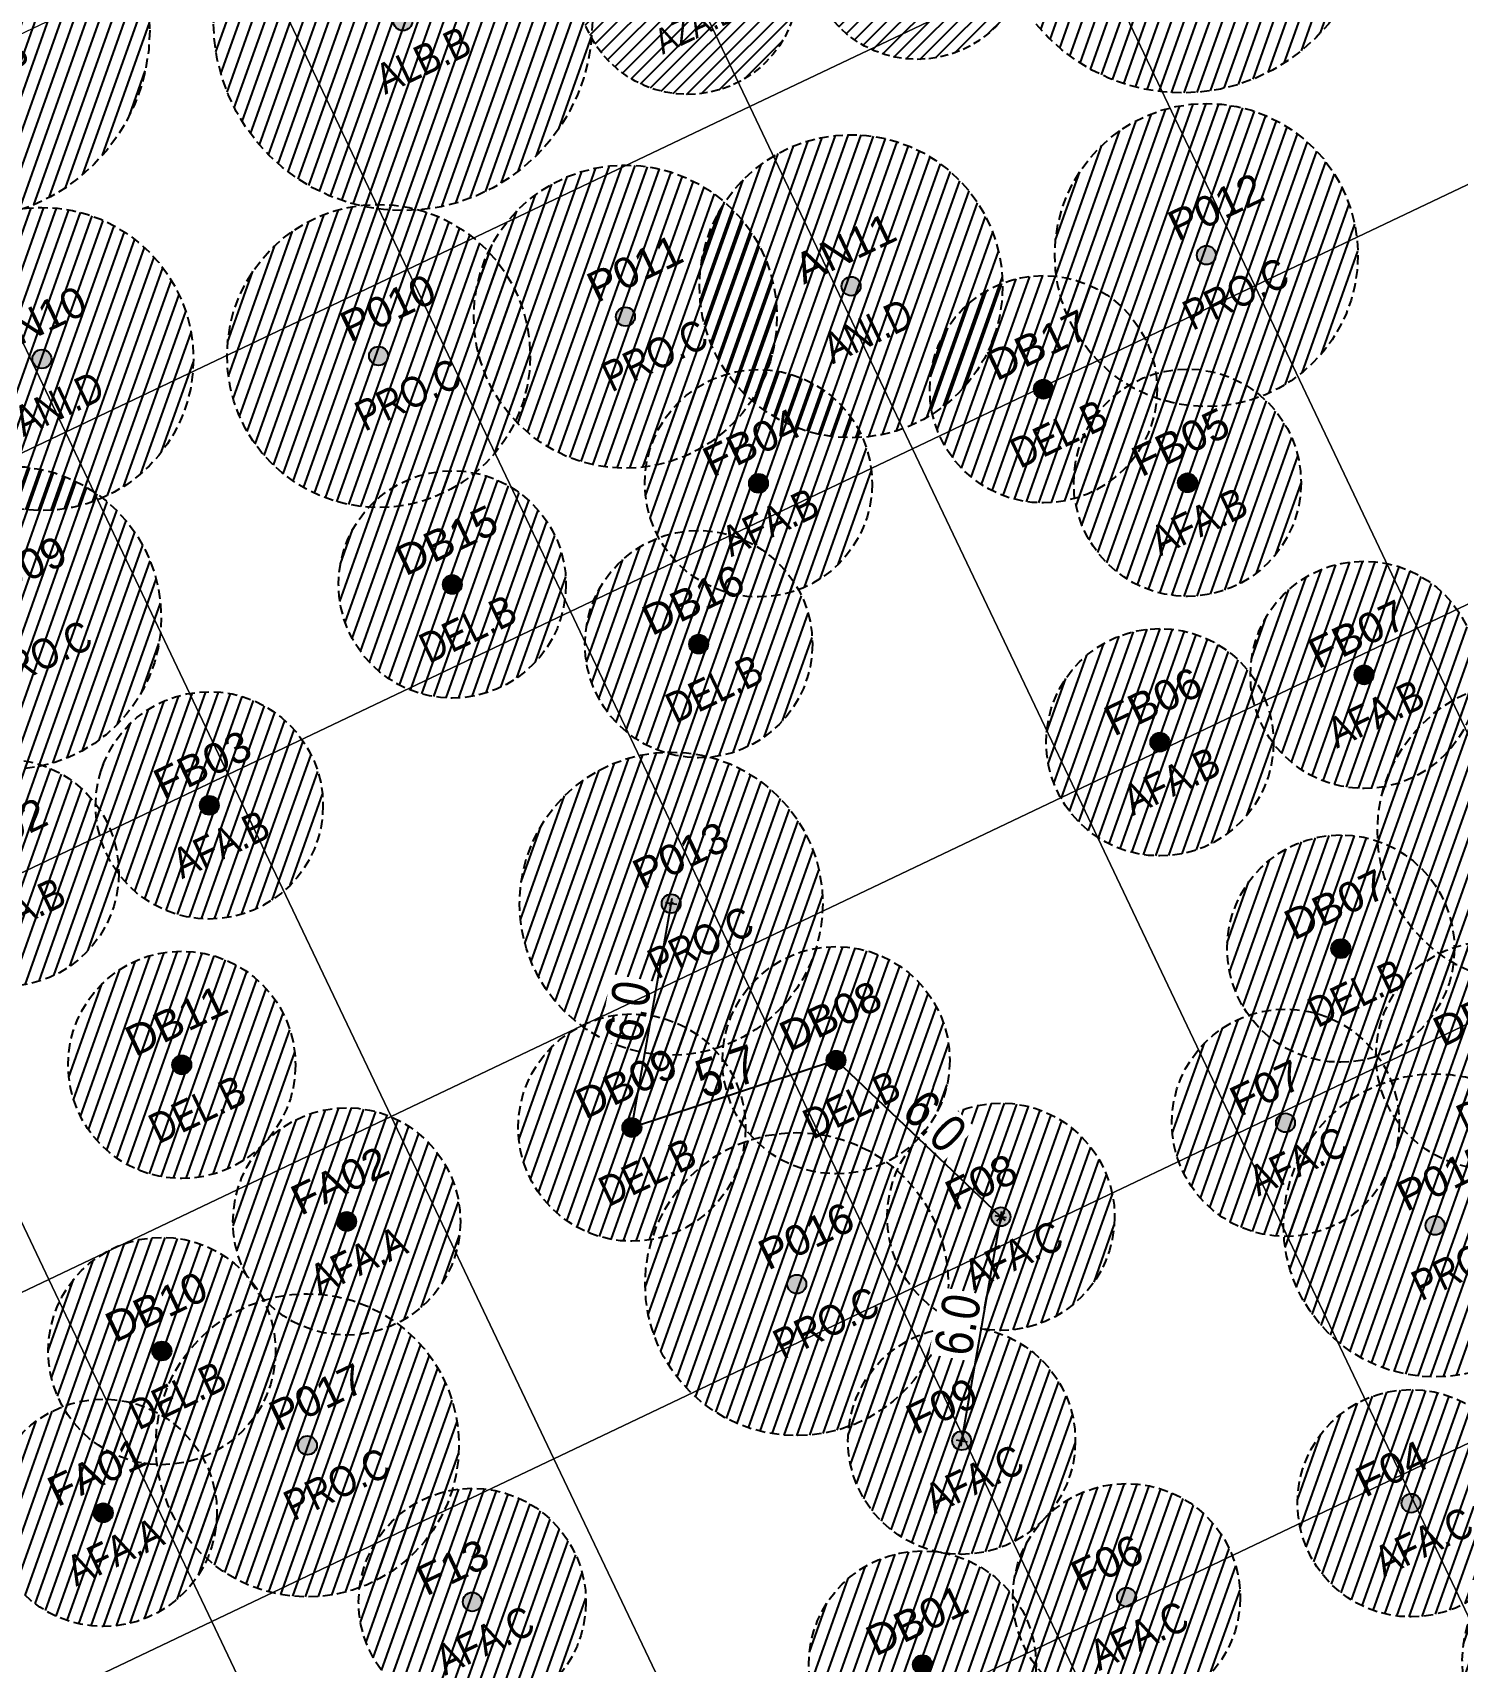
# Model space of a CAD drawing. Header units: metres. Extents: x 679599 to 680038, y 2748524 to 2748844.
# Drawn here: x 679705.78 to 679743.39, y 2748642.52 to 2748685.5 of the extents above; entities that cross this region are included whole.
import ezdxf

# ---------------------------------------------------------------- set-up
doc = ezdxf.new("R2010")
doc.units = ezdxf.units.M
doc.linetypes.add('HIDDEN', pattern=[0.375, 0.25, -0.125])
doc.layers.add('00-GRID_PLANTATION', color=7, linetype='Continuous', lineweight=0, true_color=0xff9c7a)
for name, color, linetype in [('02-L-Setting Out_Dimensions', 250, 'Continuous'), ('COTAUX', 7, 'Continuous'), ('SL_TREE_CANOPY', 251, 'HIDDEN'), ('SL_TREE_ID', 162, 'Continuous'), ('SL_TREE_LEGEND', 7, 'Continuous'), ('SL_TREE_TRUNK', 251, 'Continuous')]:
    doc.layers.add(name, color=color, linetype=linetype)
for name, color, linetype, true_color in [('SL_TREE__DELONIX_REGIA', 7, 'Continuous', 0x8f2400), ('SL_TREE_ACACIA_FARNESIANA', 7, 'Continuous', 0xe0e000), ('SL_TREE_ACACIA_NILOTICA', 7, 'Continuous', 0x264d00), ('SL_TREE_ALBIZIA_LEBBECK', 7, 'Continuous', 0xa3a300), ('SL_TREE_AZADIRACHTA_INDICA', 7, 'Continuous', 0x9ec82d), ('SL_TREE_PROSOPIS_CINERARIA', 7, 'Continuous', 0x5f7f00)]:
    doc.layers.add(name, color=color, linetype=linetype, true_color=true_color)
doc.styles.add('E100', font='verdana.ttf', dxfattribs={"height": 0.4})
doc.styles.get("Standard").update_dxf_attribs({"font": 'arial.ttf'})
doc.styles.add('TER-200', font='ARIALN.TTF', dxfattribs={"height": 1})
doc.dimstyles.new('E250', dxfattribs={"dimscale": 0.03, "dimtxt": 0.4, "dimasz": 0.5, "dimexe": 0.1, "dimexo": 1, "dimgap": 4, "dimtad": 1, "dimzin": 0, "dimdsep": 46, "dimtxsty": 'E100', "dimblk1": 'LINCOT200', "dimblk2": 'LINCOT200', "dimsah": 1, "dimcen": 0.1, "dimdle": 0.1, "dimse1": 1, "dimse2": 1, "dimclrt": 256, "dimadec": 0, "dimazin": 0, "dimtfac": 0.01538461538461539, "dimtofl": 0, "dimtmove": 0, "dimatfit": 3, "dimldrblk": 'LINCOT200', "dimfxl": 1, "dimtolj": 1, "dimtzin": 0, "dimarcsym": 0})
pattern_1 = [(45, (0, 0), (-0.2245064030267289, 0.2245064030267289), [])]
pattern_2 = [(70.44812939262282, (-2.328306436538696e-10, 0), (-0.2991926023986827, 0.106254584230064), [])]

# ---------------------------------------------------------------- blocks, each defined once
blk = doc.blocks.new('Acacia_pycnantha')
h = blk.add_hatch()
h.set_pattern_fill('ANSI31', color=256, scale=0.1)
h.set_pattern_definition(pattern_1)
edge = h.paths.add_edge_path()
edge.add_arc((-2.328306436538696e-10, 0), 2.999999999974137, 3.180554681463517e-15, 360)
at = {"layer": 'SL_TREE_TRUNK'}
h = blk.add_hatch(color=256, dxfattribs=at)
h.dxf.hatch_style = 1
edge = h.paths.add_edge_path()
edge.add_arc((2.328306436538696e-10, 0), 0.2500003876001918, 0, 360)
at = {"layer": 'SL_TREE_CANOPY', "linetype": 'HIDDEN'}
blk.add_circle((2.328306436538696e-10, 0), 3, dxfattribs=at)
at = {"layer": 'SL_TREE_TRUNK'}
blk.add_circle((2.328306436538696e-10, 0), 0.2500003876001918, dxfattribs=at)
at = {"layer": 'SL_TREE_ID'}
blk.add_attdef('ID', (-1.037253160461781, 0.6508105848674965), '', height=0.8, rotation=0.000420918299423, dxfattribs=at)
at = {"layer": 'SL_TREE_LEGEND', "insert": (-1.489660865123959, -0.6532864519394934), "char_height": 0.8, "attachment_point": 1, "rotation": 0.012362144525415425, "style": 'TER-200'}
blk.add_mtext_dynamic_manual_height_columns('AFA.C', width=38.77958347063934, gutter_width=12.50001938000959, heights=[0], dxfattribs=at)
blk = doc.blocks.new('Prosopis_cineraria')
h = blk.add_hatch()
h.set_pattern_fill('ANSI31', color=256, scale=0.1)
h.set_pattern_definition(pattern_1)
edge = h.paths.add_edge_path()
edge.add_arc((-1.862645149230957e-09, -1.396983861923218e-09), 4.000000002159871, 0, 360)
at = {"layer": 'SL_TREE_TRUNK'}
h = blk.add_hatch(color=256, dxfattribs=at)
h.dxf.hatch_style = 1
edge = h.paths.add_edge_path()
edge.add_arc((0, 0), 0.25, 0, 360)
at = {"layer": 'SL_TREE_CANOPY', "linetype": 'HIDDEN'}
blk.add_circle((0, 0), 4, dxfattribs=at)
at = {"layer": 'SL_TREE_TRUNK'}
blk.add_circle((0, 0), 0.25, dxfattribs=at)
at = {"layer": 'SL_TREE_ID'}
blk.add_attdef('ID', (-0.5349555176233096, 0.6443084545875202), '', height=0.8, rotation=0.000420918299423, dxfattribs=at)
at = {"layer": 'SL_TREE_LEGEND', "insert": (-1.190907274773998, -0.8530613649636507), "char_height": 0.8, "attachment_point": 1, "style": 'TER-200'}
blk.add_mtext_dynamic_manual_height_columns('PRO.C', width=38.77952334683659, gutter_width=12.5, heights=[0], dxfattribs=at)
blk = doc.blocks.new('Delonix_regia')
h = blk.add_hatch()
h.set_pattern_fill('ANSI31', color=256, scale=0.1)
h.set_pattern_definition(pattern_1)
edge = h.paths.add_edge_path()
edge.add_arc((2.328306436538696e-10, 4.656612873077393e-10), 3.000000000087448, -25.44812939262281, 334.5518706073772)
at = {"layer": 'SL_TREE_TRUNK'}
h = blk.add_hatch(color=256, dxfattribs=at)
h.dxf.hatch_style = 1
edge = h.paths.add_edge_path()
edge.add_arc((2.328306436538696e-10, 4.656612873077393e-10), 0.2500003876001918, 0, 360)
at = {"layer": 'SL_TREE_CANOPY', "linetype": 'HIDDEN'}
blk.add_circle((2.328306436538696e-10, 4.656612873077393e-10), 3, dxfattribs=at)
at = {"layer": 'SL_TREE_TRUNK'}
blk.add_circle((2.328306436538696e-10, 4.656612873077393e-10), 0.2500003876001918, dxfattribs=at)
at = {"layer": 'SL_TREE_ID'}
blk.add_attdef('ID', (-0.5349555346349746, 0.4832313426098871), '', height=0.8, rotation=0.000420918299423, dxfattribs=at)
at = {"layer": 'SL_TREE_LEGEND', "insert": (-1.457995555715023, -0.8330300198867917), "char_height": 0.8, "attachment_point": 1, "style": 'TER-200'}
blk.add_mtext_dynamic_manual_height_columns('DEL.C', width=38.77952334683659, gutter_width=12.5, heights=[0], dxfattribs=at)
blk = doc.blocks.new('Albizia_lebbeck')
h = blk.add_hatch()
h.set_pattern_fill('ANSI31', color=256, scale=0.1)
h.set_pattern_definition(pattern_1)
edge = h.paths.add_edge_path()
edge.add_arc((0, 4.656612873077393e-10), 4.999999999981005, -25.44812939262281, 334.5518706073772)
at = {"layer": 'SL_TREE_TRUNK'}
h = blk.add_hatch(color=256, dxfattribs=at)
h.dxf.hatch_style = 1
edge = h.paths.add_edge_path()
edge.add_arc((2.328306436538696e-10, 0), 0.2500003876001918, 0, 360)
at = {"layer": 'SL_TREE_CANOPY', "linetype": 'HIDDEN'}
blk.add_circle((2.328306436538696e-10, 0), 5, dxfattribs=at)
at = {"layer": 'SL_TREE_TRUNK'}
blk.add_circle((2.328306436538696e-10, 0), 0.2500003876001918, dxfattribs=at)
at = {"layer": 'SL_TREE_ID'}
blk.add_attdef('ID', (-0.9810078069718458, 0.7368421231547302), '', height=0.8, rotation=0.000420918299423, dxfattribs=at)
at = {"layer": 'SL_TREE_LEGEND', "insert": (-1.25964832330942, -0.7561016048520699), "char_height": 0.8, "attachment_point": 1, "rotation": 0.012362144525415425, "style": 'TER-200'}
blk.add_mtext_dynamic_manual_height_columns('ALB.B', width=38.77958347063934, gutter_width=12.50001938000959, heights=[0], dxfattribs=at)
blk = doc.blocks.new('Azadirachta_indica')
h = blk.add_hatch()
h.set_pattern_fill('ANSI31', color=256, scale=0.1)
h.set_pattern_definition(pattern_1)
edge = h.paths.add_edge_path()
edge.add_arc((4.440892098500626e-16, -6.661338147750939e-16), 3.5, 0, 360)
at = {"layer": 'SL_TREE_TRUNK'}
h = blk.add_hatch(color=256, dxfattribs=at)
h.dxf.hatch_style = 1
edge = h.paths.add_edge_path()
edge.add_arc((0, 0), 0.2500003876001918, 0, 360)
at = {"layer": 'SL_TREE_CANOPY', "linetype": 'HIDDEN'}
blk.add_circle((0, 0), 3.5, dxfattribs=at)
at = {"layer": 'SL_TREE_TRUNK'}
blk.add_circle((0, 0), 0.2500003876001918, dxfattribs=at)
at = {"layer": 'SL_TREE_ID'}
blk.add_attdef('ID', (-1.453207274352366, 0.07570224540116754), '', height=0.8, rotation=25.00021045914971, dxfattribs=at)
at = {"layer": 'SL_TREE_LEGEND', "insert": (-1.141504064323179, -1.521378892031198), "char_height": 0.8, "attachment_point": 1, "rotation": 25.38549620240384, "style": 'TER-200'}
blk.add_mtext_dynamic_manual_height_columns('AZA.B', width=38.77952334683659, gutter_width=12.5, heights=[0], dxfattribs=at)
blk = doc.blocks.new('Acacia Nilotica D')
h = blk.add_hatch()
h.set_pattern_fill('ANSI31', color=256, scale=0.1)
h.set_pattern_definition(pattern_1)
edge = h.paths.add_edge_path()
edge.add_arc((2.328306436538696e-10, 0), 3.999999999999999, -6.5439871631012e-05, 359.9999345601284)
at = {"layer": 'SL_TREE_TRUNK'}
h = blk.add_hatch(color=256, dxfattribs=at)
h.dxf.hatch_style = 1
edge = h.paths.add_edge_path()
edge.add_arc((2.328306436538696e-10, 0), 0.2500003876001918, 0, 360)
at = {"layer": 'SL_TREE_CANOPY', "linetype": 'HIDDEN'}
blk.add_circle((2.328306436538696e-10, 0), 4, dxfattribs=at)
at = {"layer": 'SL_TREE_TRUNK'}
blk.add_circle((2.328306436538696e-10, 0), 0.2500003876001918, dxfattribs=at)
at = {"layer": 'SL_TREE_ID'}
blk.add_attdef('ID', (-1.114701568342348, 0.5722070784384528), '', height=0.8, rotation=0.000420918299423, dxfattribs=at)
at = {"layer": 'SL_TREE_LEGEND', "insert": (-1.328076369118698, -0.8530600350350142), "char_height": 0.8, "attachment_point": 1, "rotation": 359.99993456012834, "style": 'TER-200'}
blk.add_mtext_dynamic_manual_height_columns('ANI.D', width=38.77952334683659, gutter_width=12.5, heights=[0], dxfattribs=at)
blk = doc.blocks.new('LINCOT200')
for p, q in [((0, -9.999961704014428), (0, 10.00003829598555)), ((3.694822225952521e-13, 3.829598557558711e-05), (10.00000000000051, 3.829598557558711e-05))]:
    blk.add_line(p, q)
at = {"const_width": 1.875}
blk.add_lwpolyline([(3.535533801624467, -3.535495714255788), (-3.535533950636761, 3.535572157214077)], dxfattribs=at)
at = {"layer": 'COTAUX'}
blk.add_line((0, 0), (-1.249999999999915, 0), dxfattribs=at)
blk = doc.blocks.new('*D34')
at = {"layer": '02-L-Setting Out_Dimensions', "color": 0, "lineweight": -2, "transparency": 16777216}
blk.add_line((679730.3041071948, 2748648.357481194), (679731.3349923507, 2748654.237802255), dxfattribs=at)
at = {"layer": 'Defpoints', "color": 0, "transparency": 16777216}
for p in [(679731.3375825156, 2748654.25257693), (679731.3375825156, 2748654.25257693), (679730.3015170321, 2748648.342706517)]:
    blk.add_point(p, dxfattribs=at)
at = {"layer": '02-L-Setting Out_Dimensions', "color": 0, "lineweight": -2, "transparency": 16777216, "xscale": 0.015, "yscale": 0.015, "zscale": 0.015}
for p, rotation in [((679731.3375825144, 2748654.252576932), 80.05646411244717), ((679730.301517031, 2748648.342706517), 260.0564641124471)]:
    blk.add_blockref('LINCOT200', p, dxfattribs=dict(at, rotation=rotation))
at = {"layer": '02-L-Setting Out_Dimensions', "transparency": 16777216, "insert": (679730.1984489997, 2748651.406527542), "char_height": 1, "attachment_point": 5, "rotation": 80.0564641124472, "style": 'TER-200', "bg_fill": 3, "box_fill_scale": 1.1, "bg_fill_color": 256, "bg_fill_true_color": 13158600, "bg_fill_transparency": 0}
blk.add_mtext('\\A1;6.0', dxfattribs=at)
blk = doc.blocks.new('*D35')
at = {"layer": '02-L-Setting Out_Dimensions', "color": 0, "lineweight": -2, "transparency": 16777216}
blk.add_line((679731.3267044735, 2748654.262904961), (679726.9972436342, 2748658.373460746), dxfattribs=at)
at = {"layer": 'Defpoints', "color": 0, "transparency": 16777216}
for p in [(679726.9863655921, 2748658.383788776), (679726.9863655921, 2748658.383788776), (679731.3375825156, 2748654.25257693)]:
    blk.add_point(p, dxfattribs=at)
at = {"layer": '02-L-Setting Out_Dimensions', "color": 0, "lineweight": -2, "transparency": 16777216, "xscale": 0.015, "yscale": 0.015, "zscale": 0.015}
for p, rotation in [((679726.986365592, 2748658.383788776), 136.485722714056), ((679731.3375825157, 2748654.252576931), 316.485722714056)]:
    blk.add_blockref('LINCOT200', p, dxfattribs=dict(at, rotation=rotation))
at = {"layer": '02-L-Setting Out_Dimensions', "transparency": 16777216, "insert": (679729.5961458198, 2748656.775476162), "char_height": 1, "attachment_point": 5, "rotation": 316.485722714056, "style": 'TER-200', "bg_fill": 3, "box_fill_scale": 1.1, "bg_fill_color": 256, "bg_fill_true_color": 13158600, "bg_fill_transparency": 0}
blk.add_mtext('\\A1;6.0', dxfattribs=at)
blk = doc.blocks.new('*D36')
at = {"layer": '02-L-Setting Out_Dimensions', "color": 0, "lineweight": -2, "transparency": 16777216}
blk.add_line((679726.972121835, 2748658.379086074), (679721.6133296145, 2748656.609835704), dxfattribs=at)
at = {"layer": 'Defpoints', "color": 0, "transparency": 16777216}
for p in [(679726.9863655918, 2748658.383788775), (679721.5990858553, 2748656.605133012), (679721.5990858567, 2748656.605133008)]:
    blk.add_point(p, dxfattribs=at)
at = {"layer": '02-L-Setting Out_Dimensions', "color": 0, "lineweight": -2, "transparency": 16777216, "xscale": 0.015, "yscale": 0.015, "zscale": 0.015}
for p, rotation in [((679726.9863655928, 2748658.383788771), 18.27107493652548), ((679721.5990858567, 2748656.605133008), 198.2710749365255)]:
    blk.add_blockref('LINCOT200', p, dxfattribs=dict(at, rotation=rotation))
at = {"layer": '02-L-Setting Out_Dimensions', "transparency": 16777216, "insert": (679724.0956743946, 2748658.091299614), "char_height": 1, "attachment_point": 5, "rotation": 18.27107493652549, "style": 'TER-200', "bg_fill": 3, "box_fill_scale": 1.1, "bg_fill_color": 256, "bg_fill_true_color": 13158600, "bg_fill_transparency": 0}
blk.add_mtext('\\A1;5.7', dxfattribs=at)
blk = doc.blocks.new('*D37')
at = {"layer": '02-L-Setting Out_Dimensions', "color": 0, "lineweight": -2, "transparency": 16777216}
blk.add_line((679721.6016760161, 2748656.619907689), (679722.6325569656, 2748662.500212823), dxfattribs=at)
at = {"layer": 'Defpoints', "color": 0, "transparency": 16777216}
for p in [(679722.6351471253, 2748662.5149875), (679722.6351471253, 2748662.5149875), (679721.5990858552, 2748656.605133013)]:
    blk.add_point(p, dxfattribs=at)
at = {"layer": '02-L-Setting Out_Dimensions', "color": 0, "lineweight": -2, "transparency": 16777216, "xscale": 0.015, "yscale": 0.015, "zscale": 0.015}
for p, rotation in [((679722.6351471257, 2748662.514987499), 80.05647748012849), ((679721.5990858558, 2748656.605133012), 260.0564774801285)]:
    blk.add_blockref('LINCOT200', p, dxfattribs=dict(at, rotation=rotation))
at = {"layer": '02-L-Setting Out_Dimensions', "transparency": 16777216, "insert": (679721.4960156905, 2748659.668945929), "char_height": 1, "attachment_point": 5, "rotation": 80.0564774801285, "style": 'TER-200', "bg_fill": 3, "box_fill_scale": 1.1, "bg_fill_color": 256, "bg_fill_true_color": 13158600, "bg_fill_transparency": 0}
blk.add_mtext('\\A1;6.0', dxfattribs=at)
blk = doc.blocks.new('Acacia_farnesiana.A')
h = blk.add_hatch()
h.set_pattern_fill('ANSI31', color=256, scale=0.1, angle=25.44812939262281)
h.set_pattern_definition(pattern_2)
edge = h.paths.add_edge_path()
edge.add_arc((-4.656612873077393e-10, 0), 2.999999999974137, 25.44812939262282, 385.4481293926228)
at = {"layer": 'SL_TREE_TRUNK'}
h = blk.add_hatch(color=256, dxfattribs=at)
h.dxf.hatch_style = 1
edge = h.paths.add_edge_path()
edge.add_arc((0, 0), 0.2500003876001918, 0, 360)
at = {"layer": 'SL_TREE_CANOPY', "linetype": 'HIDDEN'}
blk.add_circle((0, 0), 3, dxfattribs=at)
at = {"layer": 'SL_TREE_TRUNK'}
blk.add_circle((0, 0), 0.2500003876001918, dxfattribs=at)
at = {"layer": 'SL_TREE_ID'}
blk.add_attdef('ID', (-1.216262594098225, 0.1419642171822488), '', height=0.8, rotation=25.44855030298583, dxfattribs=at)
at = {"layer": 'SL_TREE_LEGEND', "insert": (-1.064412878942676, -1.229999148286879), "char_height": 0.8, "attachment_point": 1, "rotation": 25.46049153714823, "style": 'TER-200'}
blk.add_mtext_dynamic_manual_height_columns('AFA.A', width=38.77958347063934, gutter_width=12.50001938000959, heights=[0], dxfattribs=at)
blk = doc.blocks.new('Acacia_farnesiana.B')
h = blk.add_hatch()
h.set_pattern_fill('ANSI31', color=256, scale=0.1, angle=25.44812939262281)
h.set_pattern_definition(pattern_2)
edge = h.paths.add_edge_path()
edge.add_arc((-4.656612873077393e-10, 0), 2.999999999974137, 25.44812939262282, 385.4481293926228)
at = {"layer": 'SL_TREE_TRUNK'}
h = blk.add_hatch(color=256, dxfattribs=at)
h.dxf.hatch_style = 1
edge = h.paths.add_edge_path()
edge.add_arc((0, 0), 0.2500003876001918, 0, 360)
at = {"layer": 'SL_TREE_CANOPY', "linetype": 'HIDDEN'}
blk.add_circle((0, 0), 3, dxfattribs=at)
at = {"layer": 'SL_TREE_TRUNK'}
blk.add_circle((0, 0), 0.2500003876001918, dxfattribs=at)
at = {"layer": 'SL_TREE_ID'}
blk.add_attdef('ID', (-1.216262594098225, 0.1419642171822488), '', height=0.8, rotation=25.44855030298583, dxfattribs=at)
at = {"layer": 'SL_TREE_LEGEND', "insert": (-1.064412878942676, -1.229999148286879), "char_height": 0.8, "attachment_point": 1, "rotation": 25.46049153714823, "style": 'TER-200'}
blk.add_mtext_dynamic_manual_height_columns('AFA.B', width=38.77958347063934, gutter_width=12.50001938000959, heights=[0], dxfattribs=at)
blk = doc.blocks.new('Delonix.B')
h = blk.add_hatch()
h.set_pattern_fill('ANSI31', color=256, scale=0.1, angle=25.44812939262281)
h.set_pattern_definition([(70.44812939262282, (0, -4.656612873077393e-10), (-0.2991926023986827, 0.106254584230064), [])])
edge = h.paths.add_edge_path()
edge.add_arc((0, 0), 3.000000000087448, 6.361109362927034e-15, 360)
at = {"layer": 'SL_TREE_TRUNK'}
h = blk.add_hatch(color=256, dxfattribs=at)
h.dxf.hatch_style = 1
edge = h.paths.add_edge_path()
edge.add_arc((0, 0), 0.2500003876001918, 0, 360)
at = {"layer": 'SL_TREE_CANOPY', "linetype": 'HIDDEN'}
blk.add_circle((0, 0), 3, dxfattribs=at)
at = {"layer": 'SL_TREE_TRUNK'}
blk.add_circle((0, 0), 0.2500003876001918, dxfattribs=at)
at = {"layer": 'SL_TREE_ID'}
blk.add_attdef('ID', (-1.237425848712602, 0.2064765735011943), '', height=0.8, rotation=25.44855030298583, dxfattribs=at)
at = {"layer": 'SL_TREE_LEGEND', "insert": (-0.9585852101445198, -1.378696649335325), "char_height": 0.8, "attachment_point": 1, "rotation": 25.448129392622818, "style": 'TER-200'}
blk.add_mtext_dynamic_manual_height_columns('DEL.B', width=38.77952334683659, gutter_width=12.5, heights=[0], dxfattribs=at)

msp = doc.modelspace()

# ---------------------------------------------------------------- linework, layer by layer
at = {"layer": '00-GRID_PLANTATION'}
for points in [[(679720.4125814969, 2748692.580233509), (679729.4423609352, 2748696.877102519), (679733.739229946, 2748687.847323081), (679724.7094505073, 2748683.55045407)], [(679711.3828020587, 2748688.283364497), (679720.412581497, 2748692.580233508), (679724.7094505075, 2748683.550454069), (679715.6796710691, 2748679.253585059)], [(679733.7392299457, 2748687.847323081), (679742.769009384, 2748692.144192092), (679747.0658783944, 2748683.114412653), (679738.0360989561, 2748678.817543643)], [(679702.3530226203, 2748683.986495487), (679711.3828020587, 2748688.283364498), (679715.6796710694, 2748679.253585059), (679706.6498916311, 2748674.956716049)], [(679724.7094505073, 2748683.55045407), (679733.739229946, 2748687.847323081), (679738.0360989564, 2748678.817543642), (679729.006319518, 2748674.520674631)], [(679693.3232431823, 2748679.689626476), (679702.3530226205, 2748683.986495486), (679706.6498916312, 2748674.956716048), (679697.6201121932, 2748670.659847037)], [(679715.6796710691, 2748679.253585059), (679724.7094505075, 2748683.550454069), (679729.0063195182, 2748674.520674631), (679719.9765400798, 2748670.22380562)], [(679738.0360989561, 2748678.817543644), (679747.0658783943, 2748683.114412654), (679751.3627474054, 2748674.084633216), (679742.3329679668, 2748669.787764204)], [(679706.6498916311, 2748674.956716049), (679715.6796710694, 2748679.253585059), (679719.97654008, 2748670.22380562), (679710.946760642, 2748665.92693661)], [(679729.0063195182, 2748674.520674632), (679738.0360989566, 2748678.817543643), (679742.3329679673, 2748669.787764205), (679733.3031885286, 2748665.490895193)], [(679697.6201121932, 2748670.659847037), (679706.6498916312, 2748674.956716048), (679710.9467606421, 2748665.92693661), (679701.9169812038, 2748661.630067599)], [(679742.3329679673, 2748669.787764205), (679751.3627474054, 2748674.084633216), (679755.6596164161, 2748665.054853777), (679746.6298369779, 2748660.757984766)], [(679733.3031885289, 2748665.490895194), (679742.3329679673, 2748669.787764205), (679746.6298369779, 2748660.757984766), (679737.6000575396, 2748656.461115756)], [(679701.9169812036, 2748661.630067599), (679710.946760642, 2748665.92693661), (679715.2436296527, 2748656.897157172), (679706.2138502143, 2748652.600288161)], [(679692.8872017657, 2748657.333198588), (679701.9169812042, 2748661.630067599), (679706.2138502147, 2748652.60028816), (679697.1840707763, 2748648.303419149)], [(679737.6000575396, 2748656.461115756), (679746.6298369779, 2748660.757984766), (679750.9267059886, 2748651.728205328), (679741.8969265503, 2748647.431336317)], [(679706.2138502141, 2748652.600288162), (679715.2436296524, 2748656.897157172), (679719.5404986633, 2748647.867377733), (679710.510719225, 2748643.570508723)], [(679697.1840707768, 2748648.303419149), (679706.213850215, 2748652.600288161), (679710.5107192259, 2748643.570508722), (679701.4809397872, 2748639.273639711)], [(679741.8969265503, 2748647.431336317), (679750.9267059885, 2748651.728205328), (679755.2235749994, 2748642.698425889), (679746.193795561, 2748638.401556879)], [(679710.5107192252, 2748643.570508722), (679719.5404986639, 2748647.867377733), (679723.8373676742, 2748638.837598294), (679714.8075882359, 2748634.540729284)], [(679732.8671471126, 2748643.134467306), (679741.8969265505, 2748647.431336317), (679746.1937955616, 2748638.401556878), (679737.164016123, 2748634.104687867)], [(679701.4809397875, 2748639.273639711), (679710.510719226, 2748643.570508722), (679714.8075882365, 2748634.540729284), (679705.7778087981, 2748630.243860273)], [(679723.8373676745, 2748638.837598295), (679732.8671471127, 2748643.134467306), (679737.1640161233, 2748634.104687867), (679728.1342366851, 2748629.807818857)]]:
    msp.add_lwpolyline(points, close=True, dxfattribs=at)

# ---------------------------------------------------------------- block references
at = {"layer": 'SL_TREE__DELONIX_REGIA'}
for p, values in [((679732.4576659235, 2748676.089578798), {'ID': 'DB17'}), ((679716.8589602076, 2748670.939529195), {'ID': 'DB15'}), ((679723.3611237179, 2748669.363995488), {'ID': 'DB16'}), ((679740.3070691413, 2748661.328253611), {'ID': 'DB07'}), ((679709.7206330254, 2748658.26046984), {'ID': 'DB11'}), ((679744.2356379706, 2748658.511527349), {'ID': 'DB06'}), ((679709.1957947698, 2748650.70932964), {'ID': 'DB10'}), ((679729.2654471886, 2748642.432831512), {'ID': 'DB01'})]:
    msp.add_blockref('Delonix.B', p, dxfattribs=at).add_auto_attribs(values)
at = {"layer": 'SL_TREE__DELONIX_REGIA', "rotation": 25.44812939262281}
msp.add_blockref('Delonix_regia', (679746.5147176896, 2748642.56057577), dxfattribs=at).add_auto_attribs({'ID': 'D06'})
at = {"layer": 'SL_TREE_ACACIA_FARNESIANA'}
for name, p, values in [('Acacia_farnesiana.B', (679736.2591748133, 2748673.622941314), {'ID': 'FB05'}), ('Acacia_farnesiana.B', (679724.9398805744, 2748673.60751598), {'ID': 'FB04'}), ('Acacia_farnesiana.B', (679740.9204884087, 2748668.552603922), {'ID': 'FB07'}), ('Acacia_farnesiana.B', (679735.5332067941, 2748666.773953847), {'ID': 'FB06'}), ('Acacia_farnesiana.B', (679710.4466061965, 2748665.109470395), {'ID': 'FB03'}), ('Acacia_farnesiana.B', (679705.0593194305, 2748663.330807233), {'ID': 'FB02'}), ('Acacia_farnesiana.A', (679714.0718480716, 2748654.129263683), {'ID': 'FA02'}), ('Acacia_farnesiana.A', (679707.648500973, 2748646.440743193), {'ID': 'FA01'})]:
    msp.add_blockref(name, p, dxfattribs=at).add_auto_attribs(values)
at = {"layer": 'SL_TREE_ACACIA_FARNESIANA', "rotation": 25.44812939262281}
for p, values in [((679738.848356356, 2748656.732877273), {'ID': 'F07'}), ((679731.337582516, 2748654.252576931), {'ID': 'F08'}), ((679730.3015170321, 2748648.342706517), {'ID': 'F09'}), ((679742.1635059181, 2748646.691800701), {'ID': 'F04'}), ((679717.3869976335, 2748644.08818711), {'ID': 'F13'}), ((679734.6527339548, 2748644.211494674), {'ID': 'F06'})]:
    msp.add_blockref('Acacia_pycnantha', p, dxfattribs=at).add_auto_attribs(values)
at = {"layer": 'SL_TREE_ACACIA_NILOTICA', "rotation": 25.44819483249446}
for p, values in [((679727.3838092205, 2748678.808040326), {'ID': 'AN11'}), ((679706.0278240661, 2748676.888559633), {'ID': 'AN10'})]:
    msp.add_blockref('Acacia Nilotica D', p, dxfattribs=at).add_auto_attribs(values)
at = {"layer": 'SL_TREE_ALBIZIA_LEBBECK', "rotation": 25.44812939262281}
for p, values in [((679736.122148806, 2748688.908757038), {'ID': 'AL55'}), ((679703.8727837664, 2748685.564145769), {'ID': 'L61'}), ((679715.5554538919, 2748685.804144879), {'ID': 'AL59'})]:
    msp.add_blockref('Albizia_lebbeck', p, dxfattribs=at).add_auto_attribs(values)
at = {"layer": 'SL_TREE_AZADIRACHTA_INDICA', "xscale": 0.8333333332694233, "yscale": 0.8333333332694233, "zscale": 0.8333333332694233}
for p, values in [((679729.1302558557, 2748687.711715935), {'ID': 'AZ14'}), ((679723.075421679, 2748686.786301826), {'ID': 'AZ13'})]:
    msp.add_blockref('Azadirachta_indica', p, dxfattribs=at).add_auto_attribs(values)
at = {"layer": 'SL_TREE_PROSOPIS_CINERARIA', "rotation": 25.44812939262281}
for p, values in [((679736.7601329844, 2748679.630910599), {'ID': 'P012'}), ((679721.4283709731, 2748678.004946581), {'ID': 'P011'}), ((679714.9140853318, 2748676.968288369), {'ID': 'P010'}), ((679705.1762217284, 2748670.060443743), {'ID': 'P009'}), ((679745.2717034549, 2748664.421397763), {'ID': 'P014'}), ((679722.6351471256, 2748662.5149875), {'ID': 'P013'}), ((679742.7953335615, 2748654.023046074), {'ID': 'P015'}), ((679725.9502957502, 2748652.473913768), {'ID': 'P016'}), ((679713.0357825874, 2748648.219393269), {'ID': 'P017'})]:
    msp.add_blockref('Prosopis_cineraria', p, dxfattribs=at).add_auto_attribs(values)

# ---------------------------------------------------------------- next in the draw order: dimensions: what is measured, and where the dimension line sits
at = {"layer": '02-L-Setting Out_Dimensions'}
dim = msp.add_aligned_dim(p1=(679730.3015170322, 2748648.342706517), p2=(679731.3375825158, 2748654.252576931), distance=6.851467541719147e-11, dimstyle='E250', override={"dimtxt": 0.8, "dimdec": 1, "dimtxsty": 'TER-200', "dimtfill": 1, "dimtfillclr": 7}, dxfattribs=at)
dim.commit()
dim.dimension.update_dxf_attribs({"geometry": '*D34', "text_midpoint": (679730.1984489998, 2748651.406527542)})

# ---------------------------------------------------------------- next in the draw order: linework, layer by layer
at = {"layer": '00-GRID_PLANTATION'}
msp.add_lwpolyline([(679719.5404986639, 2748647.867377733), (679728.5702781018, 2748652.164246744), (679732.8671471127, 2748643.134467305), (679723.8373676742, 2748638.837598294)], close=True, dxfattribs=at)

# ---------------------------------------------------------------- next in the draw order: dimensions: what is measured, and where the dimension line sits
at = {"layer": '02-L-Setting Out_Dimensions'}
dim = msp.add_aligned_dim(p1=(679731.3375825158, 2748654.252576931), p2=(679726.986365592, 2748658.383788776), distance=-8.015632599006609e-11, dimstyle='E250', override={"dimtxt": 0.8, "dimdec": 1, "dimtxsty": 'TER-200', "dimtfill": 1, "dimtfillclr": 7}, dxfattribs=at)
dim.commit()
dim.dimension.update_dxf_attribs({"geometry": '*D35', "text_midpoint": (679729.5961458199, 2748656.775476162)})

# ---------------------------------------------------------------- next in the draw order: linework, layer by layer
at = {"layer": '00-GRID_PLANTATION'}
msp.add_lwpolyline([(679728.5702781015, 2748652.164246744), (679737.6000575402, 2748656.461115755), (679741.8969265507, 2748647.431336316), (679732.8671471124, 2748643.134467306)], close=True, dxfattribs=at)

# ---------------------------------------------------------------- next in the draw order: dimensions: what is measured, and where the dimension line sits
at = {"layer": '02-L-Setting Out_Dimensions'}
dim = msp.add_aligned_dim(p1=(679726.9863655915, 2748658.383788776), p2=(679721.5990858554, 2748656.605133013), distance=4.823319690340683e-09, dimstyle='E250', override={"dimtxt": 0.8, "dimdec": 1, "dimtxsty": 'TER-200', "dimtfill": 1, "dimtfillclr": 7}, dxfattribs=at)
dim.commit()
dim.dimension.update_dxf_attribs({"geometry": '*D36', "text_midpoint": (679724.0956743947, 2748658.091299614)})

# ---------------------------------------------------------------- next in the draw order: linework, layer by layer
at = {"layer": '00-GRID_PLANTATION'}
msp.add_lwpolyline([(679724.2734090908, 2748661.194026183), (679733.3031885291, 2748665.490895194), (679737.6000575398, 2748656.461115755), (679728.5702781015, 2748652.164246744)], close=True, dxfattribs=at)

# ---------------------------------------------------------------- next in the draw order: block references
at = {"layer": 'SL_TREE__DELONIX_REGIA'}
msp.add_blockref('Delonix.B', (679726.9863655926, 2748658.383788776), dxfattribs=at).add_auto_attribs({'ID': 'DB08'})

# ---------------------------------------------------------------- next in the draw order: dimensions: what is measured, and where the dimension line sits
at = {"layer": '02-L-Setting Out_Dimensions'}
dim = msp.add_aligned_dim(p1=(679721.5990858554, 2748656.605133013), p2=(679722.6351471253, 2748662.5149875), distance=0, dimstyle='E250', override={"dimtxt": 0.8, "dimdec": 1, "dimtxsty": 'TER-200', "dimtfill": 1, "dimtfillclr": 7}, dxfattribs=at)
dim.commit()
dim.dimension.update_dxf_attribs({"geometry": '*D37', "text_midpoint": (679721.4960156906, 2748659.668945929)})

# ---------------------------------------------------------------- next in the draw order: linework, layer by layer
at = {"layer": '00-GRID_PLANTATION'}
for points in [[(679719.9765400798, 2748670.22380562), (679729.0063195182, 2748674.520674631), (679733.3031885289, 2748665.490895193), (679724.2734090906, 2748661.194026182)], [(679710.9467606418, 2748665.926936611), (679719.97654008, 2748670.223805621), (679724.2734090908, 2748661.194026183), (679715.2436296524, 2748656.897157172)], [(679715.2436296524, 2748656.897157172), (679724.2734090909, 2748661.194026183), (679728.5702781015, 2748652.164246744), (679719.5404986633, 2748647.867377733)]]:
    msp.add_lwpolyline(points, close=True, dxfattribs=at)

# ---------------------------------------------------------------- next in the draw order: block references
at = {"layer": 'SL_TREE__DELONIX_REGIA'}
msp.add_blockref('Delonix.B', (679721.5990858558, 2748656.605133014), dxfattribs=at).add_auto_attribs({'ID': 'DB09'})

doc.saveas('drawing.dxf')
